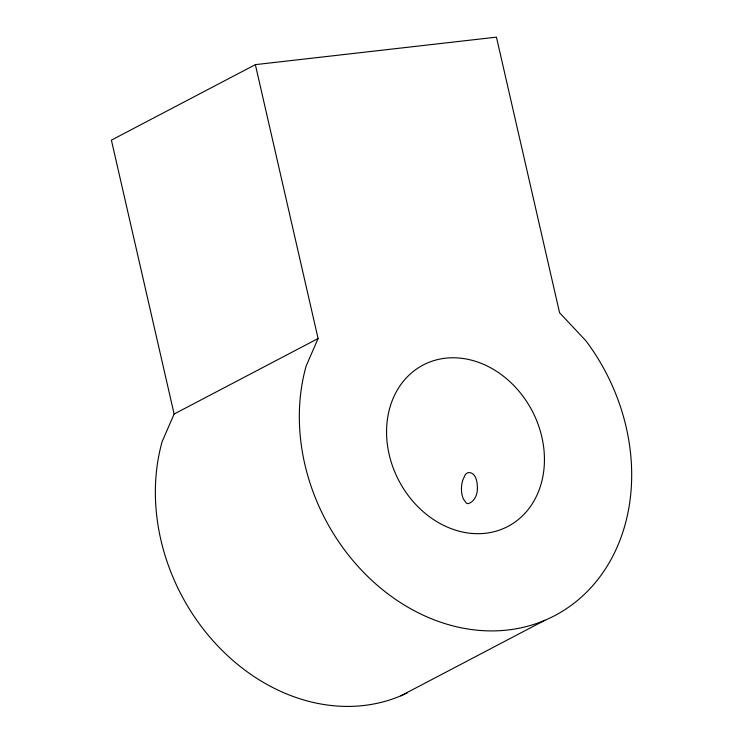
<?xml version="1.0" encoding="UTF-8"?>
<svg xmlns="http://www.w3.org/2000/svg" width="743" height="743" viewBox="0 0 743 743"><rect width="100%" height="100%" fill="white"/><g stroke="black" fill="none" stroke-linecap="round" stroke-linejoin="round"><path stroke-width="1.11" d="M255.36 64.641L318.088 338.529L306.144 366.011A191.898 158.361 62.3 0 0 504.367 630.343A191.898 158.361 62.3 0 0 585.967 340.861L559.563 312.729L496.445 37.15L255.36 64.641L111.394 140.139L174.122 414.027L162.178 441.518A191.898 158.361 62.3 0 0 219.844 648.1A191.898 158.361 62.3 0 0 407.145 692.959M174.122 414.027L318.088 338.529M400.886 695.801L544.86 620.294M477.405 488.318C477.498 494.485 474.452 502.082 467.979 503.689L466.307 503.132L463.437 499.036A15.622 7.978 -88 0 1 462.778 480.164L465.35 474.489L467.217 472.975L469.437 472.492C476.486 473.477 477.331 482.644 477.405 488.318M386.564 431.497A91.148 75.219 62.3 0 0 504.618 528.032A91.148 75.219 62.3 0 0 505.305 377.695A91.148 75.219 62.3 0 0 386.564 431.497"/></g></svg>
